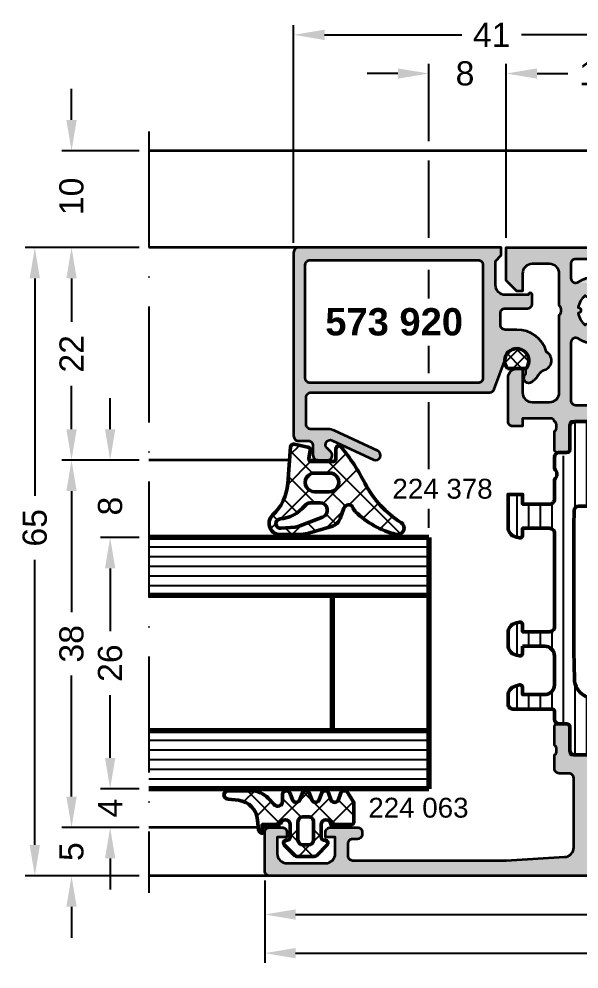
# Model space of a CAD drawing. Header units: millimetres. Extents: x 0 to 183, y 91 to 189.
# Drawn here: x 0 to 58, y 90.8 to 189.1 of the extents above; entities that cross this region are included whole.
import ezdxf

# ---------------------------------------------------------------- set-up
doc = ezdxf.new("R2010")
doc.units = ezdxf.units.MM
doc.header["$PDMODE"] = 1
doc.header["$PDSIZE"] = -0.001
doc.linetypes.add('ACAD_ISO10W100', pattern=[18, 12, -3, 0, -3])
for name, color, linetype, lineweight in [('S01_Bemaßung', 140, 'Continuous', 25), ('S02_Beschriftung', 40, 'Continuous', 25), ('S03_AL_Kontur', 255, 'Continuous', 35), ('S04_AL_Schraffur', 253, 'Continuous', 25), ('S05_EPDM_Kontur', 31, 'Continuous', 50), ('S06_EPDM_Schraffur', 43, 'Continuous', 25), ('S07_Isolation_Kontur', 91, 'Continuous', 50), ('S08_Isolation_Schraffur', 103, 'Continuous', 25), ('S15_Glas_Kontur', 4, 'Continuous', 70), ('S18_Mittellinie', 10, 'ACAD_ISO10W100', 25)]:
    doc.layers.add(name, color=color, linetype=linetype, lineweight=lineweight)
doc.styles.add('1_1_H_Art', font='arialbd.ttf', dxfattribs={"height": 2.825})
doc.styles.add('1_1_N_Art', font='arial.ttf', dxfattribs={"height": 2.055})
doc.styles.add('Arial', font='arial.ttf')
doc.dimstyles.new('1 zu 1', dxfattribs={"dimtxt": 2.5, "dimasz": 3.2, "dimexe": 1, "dimexo": 1, "dimgap": 1.5, "dimtad": 0, "dimdec": 1, "dimrnd": 0.5, "dimdsep": 46, "dimtxsty": 'Arial', "dimcen": 0, "dimclrd": 256, "dimclre": 256, "dimclrt": 256, "dimadec": 0, "dimazin": 0, "dimtfac": 1, "dimtdec": 1, "dimtofl": 0, "dimtmove": 0, "dimatfit": 1, "dimfxl": 1, "dimtolj": 1, "dimlwd": 25, "dimlwe": 25, "dimarcsym": 0})

# ---------------------------------------------------------------- blocks, each defined once
blk = doc.blocks.new('224063_s')
at = {"layer": 'S06_EPDM_Schraffur'}
h = blk.add_hatch(dxfattribs=at)
h.set_pattern_fill('NETZ', color=256, scale=2, angle=45, style=0)
h.set_pattern_definition([(45, (4e-12, 2e-12), (-1.4142, 1.4142), []), (135, (4e-12, 2e-12), (-1.4142, -1.4142), [])])
h.paths.add_polyline_path([(5.009, 3.818), (6.085, 3.945, 1.005856), (6.093, 4.796), (3.695, 4.796, 0.209487), (1.931, 4.023), (1.324, 3.365, -0.687409), (0.453, 3.7), (0.453, 4.52, 0.637876), (-0.294, 4.599), (-0.6, 3.799, -0.576915), (-1.294, 3.8), (-1.6, 4.6, 0.576877), (-2.294, 4.599), (-2.6, 3.799, -0.576915), (-3.294, 3.8), (-3.6, 4.6, 0.576877), (-4.294, 4.599), (-4.6, 3.799, -0.57692), (-5.294, 3.8), (-5.6, 4.6, 0.576876), (-6.294, 4.599), (-6.947, 3.6), (-6.947, 1.597, 0.41186), (-6.65, 1.3), (-4.547, 1.3, -1), (-3.547, 1.299), (-3.547, -0.009, -0.464916), (-3.898, -0.304, 0.730728), (-4.162, -0.812), (-3.12, -1.854, 0.198912), (-2.767, -2), (-1.128, -2, 0.198912), (-0.774, -1.854), (0.267, -0.812, 0.730751), (0.003, -0.304, -0.464925), (-0.347, -0.009), (-0.347, 1.299, -1), (0.653, 1.3), (2.553, 1.3), (2.553, 0.4, 0.415188), (2.953, 0.8), (3.03, 1.764, -0.357458)])
h.paths.add_polyline_path([(-1.147, 1.6), (-1.147, -0.3, -0.414423), (-1.648, -0.8), (-2.247, -0.8, -0.414414), (-2.747, -0.3), (-2.747, 1.6, -0.414214), (-2.247, 2.1), (-1.648, 2.1, -0.414381)], flags=16)
at = {"layer": 'S05_EPDM_Kontur'}
for points in [[(0.653, 1.3, 0.999012), (-0.347, 1.3), (-0.347, -0.009, 0.464925), (0.003, -0.304, -0.730751), (0.267, -0.812), (-0.774, -1.854, -0.198912), (-1.128, -2), (-2.767, -2, -0.198912), (-3.12, -1.854), (-4.162, -0.812, -0.730728), (-3.898, -0.304, 0.464916), (-3.547, -0.009), (-3.547, 1.3, 0.999013), (-4.547, 1.3), (-6.647, 1.3, -0.416571), (-6.947, 1.6), (-6.947, 3.6), (-6.294, 4.599, -0.576876), (-5.6, 4.6), (-5.294, 3.8, 0.57692), (-4.6, 3.799), (-4.294, 4.599, -0.576877), (-3.6, 4.6), (-3.294, 3.8, 0.576915), (-2.6, 3.799), (-2.294, 4.599, -0.576877), (-1.6, 4.6), (-1.294, 3.8, 0.576915), (-0.6, 3.799), (-0.294, 4.599, -0.637876), (0.453, 4.52), (0.453, 3.699, 0.686666), (1.324, 3.365), (1.931, 4.023, -0.209487), (3.695, 4.796), (6.093, 4.796, -1.005856), (6.085, 3.945), (5.009, 3.818, 0.357458), (3.03, 1.764), (2.953, 0.8, -0.415188), (2.553, 0.4), (2.553, 1.3)], [(-2.247, -0.8), (-1.647, -0.8, 0.414004), (-1.147, -0.3), (-1.147, 1.6, 0.414047), (-1.647, 2.1), (-2.247, 2.1, 0.414217), (-2.747, 1.6), (-2.747, -0.3, 0.414013)]]:
    blk.add_lwpolyline(points, format="xyb", close=True, dxfattribs=at)
blk = doc.blocks.new('224378_s_8')
at = {"layer": 'S06_EPDM_Schraffur'}
h = blk.add_hatch(dxfattribs=at)
h.set_pattern_fill('NETZ', color=256, scale=2, angle=45, style=0)
h.set_pattern_definition([(45, (0, 0), (-1.41421, 1.41421), []), (135, (0, 0), (-1.41421, -1.41421), [])])
edge = h.paths.add_edge_path(flags=16)
edge.add_line((-0.165, -8.899), (1.312, -9.029))
edge.add_arc((1.354, -8.549), 0.482, 264.96141, 444.19425)
edge.add_arc((1.788, -4.283), 3.806, 219.7108, 264.19425, ccw=False)
edge.add_arc((-1.832, -7.289), 0.9, 39.7108, 90)
edge.add_line((-1.832, -6.389), (-2.725, -6.389))
edge.add_arc((-2.725, -7.159), 0.77, 90, 249.44723)
edge.add_line((-2.995, -7.88), (-0.454, -8.833))
edge.add_arc((-0.068, -7.803), 1.1, 249.44723, 264.96141)
edge = h.paths.add_edge_path()
edge.add_arc((-7.106, -6.604), 1, 313.95543, 340.59088)
edge.add_arc((-5.69, -7.103), 0.502, 16.21949, 160.59088, ccw=False)
edge.add_line((-5.208, -6.963), (-4.809, -8.023))
edge.add_arc((-3.53, -7.537), 1.368, 200.79481, 253.12645)
edge.add_line((-3.927, -8.847), (-1.45, -9.565))
edge.add_arc((-0.536, -6.217), 3.471, 254.72387, 269.11743)
edge.add_line((-0.589, -9.688), (1.284, -9.687))
edge.add_arc((1.381, -8.526), 1.165, 265.20914, 406.85297)
edge.add_arc((5.597, -4.028), 5, 184.37398, 226.85297, ccw=False)
edge.add_line((0.612, -4.409), (0.321, -0.607))
edge.add_arc((0.022, -0.63), 0.3, 4.37398, 101.43942)
edge.add_line((-0.038, -0.336), (-1.474, -0.627))
edge.add_arc((-1.414, -0.921), 0.3, 101.43942, 188.93255)
edge.add_line((-1.711, -0.967), (-1.582, -1.787))
edge.add_arc((-1.869, -1.846), 0.293, -91.16273, 11.63873, ccw=False)
edge.add_line((-1.875, -2.139), (-4.073, -2.139))
edge.add_arc((-4.077, -1.843), 0.296, 180.98486, 270.75748, ccw=False)
edge.add_line((-4.373, -1.848), (-4.373, -0.799))
edge.add_arc((-4.673, -0.799), 0.3, 0, 140.70327)
edge.add_arc((11.512, -14.045), 21.214, 140.70327, 152.98453)
edge.add_arc((-16.925, 0.681), 10.811, 302.45193, 331.91349, ccw=False)
edge.add_arc((-10.761, -9.011), 0.675, 122.45193, 284.5455)
edge.add_arc((-12.962, -0.531), 9.436, 284.5455, 313.95543)
edge = h.paths.add_edge_path(flags=16)
edge.add_line((-2.191, -3.317), (-3.691, -3.317))
edge.add_arc((-3.717, -4.287), 0.97, 88.4549, 271.5451)
edge.add_line((-3.691, -5.257), (-2.191, -5.257))
edge.add_arc((-2.165, -4.287), 0.97, 268.45492, 451.54508)
at = {"layer": 'S05_EPDM_Kontur'}
for points in [[(-6.412, -7.324, 0.116745), (-6.163, -6.936, -0.729021), (-5.208, -6.963), (-4.809, -8.023, 0.232393), (-3.927, -8.847), (-1.45, -9.565, 0.062886), (-0.589, -9.688), (1.284, -9.687, 0.710951), (2.178, -7.676, -0.187502), (0.612, -4.409), (0.321, -0.607, 0.450811), (-0.038, -0.336), (-1.474, -0.627, 0.401456), (-1.711, -0.967), (-1.582, -1.787, -0.481275), (-1.875, -2.139), (-4.073, -2.139, -0.413052), (-4.373, -1.848), (-4.373, -0.799, 0.70479), (-4.905, -0.609, 0.053638), (-7.387, -4.409, -0.129263), (-11.124, -8.441, 0.854787), (-10.592, -9.665, 0.129034)], [(-2.191, -3.317), (-3.691, -3.317, 1.027337), (-3.691, -5.257), (-2.191, -5.257, 1.027337)], [(-0.165, -8.899), (1.312, -9.029, 0.993328), (1.403, -8.069, -0.19657), (-1.14, -6.714, 0.223019), (-1.832, -6.389), (-2.725, -6.389, 0.834998), (-2.995, -7.88), (-0.454, -8.833, 0.067797)]]:
    blk.add_lwpolyline(points, format="xyb", close=True, dxfattribs=at)
blk = doc.blocks.new('581950_s')
at = {"layer": 'S04_AL_Schraffur'}
h = blk.add_hatch(color=256, dxfattribs=at)
h.dxf.hatch_style = 1
h.paths.add_polyline_path([(-30, 12.5, -0.317837), (-30.2, 12.783), (-30.2, 13.217, -0.317837), (-30, 13.5), (-30, 15.4, 0.414214), (-30.3, 15.7), (-31.29, 15.7, 0.414214), (-31.59, 15.4), (-31.59, 12.7, -0.414214), (-31.79, 12.5), (-36, 12.5, -0.414214), (-36.5, 13), (-36.5, 13.7), (-35.119, 16.093, 0.610538), (-35.252, 16.299, 0.299201), (-39.524, 12.848, -0.326134), (-40, 12.5), (-48, 12.5, -0.326134), (-48.476, 12.848, 0.299201), (-52.748, 16.299, 0.610538), (-52.881, 16.093), (-51.5, 13.7), (-51.5, 13, -0.414214), (-52, 12.5), (-56.21, 12.5, -0.414214), (-56.41, 12.7), (-56.41, 15.4, 0.414214), (-56.71, 15.7), (-57.7, 15.7, 0.414214), (-58, 15.4), (-58, 13.5, -0.317837), (-57.8, 13.217), (-57.8, 12.783, -0.317837), (-58, 12.5), (-58, 11.1, 0.414214), (-57.5, 10.6), (-56.5, 10.6, -0.414214), (-56, 10.1), (-56, 2.944, -0.397592), (-56.943, 1.946), (-63, 1.6), (-78.9, 1.6, -0.414214), (-79.4, 2.1), (-79.4, 3.3, -0.414214), (-78.9, 3.8), (-78.4, 3.8, 0.414214), (-77.9, 4.3), (-77.9, 4.5, 0.414214), (-78.4, 5), (-81.2, 5, 0.414214), (-81.7, 4.5), (-81.7, 4), (-80.7, 4), (-80.7, 2.3, -0.414214), (-81.7, 1.3), (-85.7, 1.3, -0.414214), (-86.7, 2.3), (-86.7, 4), (-85.7, 4), (-85.7, 4.5, 0.414214), (-86.2, 5), (-87.5, 5, 0.414214), (-88, 4.5), (-88, 0.5, 0.414214), (-87.5, 0), (-0.5, 0, 0.414214), (0, 0.5), (0, 4.5, 0.414214), (-0.5, 5), (-1.8, 5, 0.414214), (-2.3, 4.5), (-2.3, 4), (-1.3, 4), (-1.3, 2.3, -0.414214), (-2.3, 1.3), (-6.3, 1.3, -0.414214), (-7.3, 2.3), (-7.3, 4), (-6.3, 4), (-6.3, 4.5, 0.414214), (-6.8, 5), (-9.6, 5, 0.414214), (-10.1, 4.5), (-10.1, 4.3, 0.414214), (-9.6, 3.8), (-9.1, 3.8, -0.414214), (-8.6, 3.3), (-8.6, 2.1, -0.414214), (-9.1, 1.6), (-25, 1.6), (-31.057, 1.946, -0.397592), (-32, 2.944), (-32, 10.1, -0.414214), (-31.5, 10.6), (-30.5, 10.6, 0.414214), (-30, 11.1)])
h.paths.add_polyline_path([(-53.304, 8.918, -0.186933), (-51.896, 8.918, 0.391837), (-51.775, 8.529, -0.076478), (-51.384, 8.215, 0.210247), (-51.236, 8.15), (-51, 8.15, 0.414214), (-50.8, 8.35), (-50.8, 9.804, 0.28826), (-51.083, 10.254, 0.029481), (-51.465, 10.411, -0.847127), (-51.4, 10.8), (-36.6, 10.8, -0.847127), (-36.535, 10.411, 0.029481), (-36.917, 10.254, 0.28826), (-37.2, 9.804), (-37.2, 8.35, 0.414214), (-37, 8.15), (-36.764, 8.15, 0.210247), (-36.616, 8.215, -0.076478), (-36.225, 8.529, 0.391837), (-36.104, 8.918, -0.186933), (-34.696, 8.918, 0.92582), (-34.178, 8.619, -0.186933), (-33.473, 7.399, 0.92582), (-33.473, 6.801, -0.186933), (-34.178, 5.581, 0.92582), (-34.696, 5.282, -0.186933), (-36.104, 5.282, 0.391837), (-36.225, 5.671, -0.076478), (-36.616, 5.985, 0.210247), (-36.764, 6.05), (-37, 6.05, 0.414214), (-37.2, 5.85), (-37.2, 4.396, 0.28826), (-36.917, 3.946, 0.243724), (-33.697, 4.042, -0.572183), (-33.4, 3.867), (-33.4, 2.1, -0.414214), (-33.9, 1.6), (-54.1, 1.6, -0.414214), (-54.6, 2.1), (-54.6, 3.867, -0.572183), (-54.303, 4.042, 0.243724), (-51.083, 3.946, 0.28826), (-50.8, 4.396), (-50.8, 5.85, 0.414214), (-51, 6.05), (-51.236, 6.05, 0.210247), (-51.384, 5.985, -0.076478), (-51.775, 5.671, 0.391837), (-51.896, 5.282, -0.186933), (-53.304, 5.282, 0.92582), (-53.822, 5.581, -0.186933), (-54.527, 6.801, 0.92582), (-54.527, 7.399, -0.186933), (-53.822, 8.619, 0.92582)], flags=16)
at = {"layer": 'S03_AL_Kontur'}
blk.add_lwpolyline([(-0.5, 0), (-87.5, 0, -0.414214), (-88, 0.5), (-88, 4.5, -0.414214), (-87.5, 5), (-86.2, 5, -0.414214), (-85.7, 4.5), (-85.7, 4), (-86.7, 4), (-86.7, 2.3, 0.414214), (-85.7, 1.3), (-81.7, 1.3, 0.414214), (-80.7, 2.3), (-80.7, 4), (-81.7, 4), (-81.7, 4.5, -0.414214), (-81.2, 5), (-78.4, 5, -0.414214), (-77.9, 4.5), (-77.9, 4.3, -0.414214), (-78.4, 3.8), (-78.9, 3.8, 0.414214), (-79.4, 3.3), (-79.4, 2.1, 0.414214), (-78.9, 1.6), (-63, 1.6), (-56.943, 1.946, 0.397592), (-56, 2.944), (-56, 10.1, 0.414214), (-56.5, 10.6), (-57.5, 10.6, -0.414214), (-58, 11.1), (-58, 12.5, 0.317837), (-57.8, 12.783), (-57.8, 13.217, 0.317837), (-58, 13.5), (-58, 15.4, -0.414214), (-57.7, 15.7), (-56.71, 15.7, -0.414214), (-56.41, 15.4), (-56.41, 12.7, 0.414214), (-56.21, 12.5), (-52, 12.5, 0.414214)], format="xyb", dxfattribs=at)
blk = doc.blocks.new('587300_s')
at = {"layer": 'S04_AL_Schraffur'}
h = blk.add_hatch(color=256, dxfattribs=at)
h.dxf.hatch_style = 1
edge = h.paths.add_edge_path()
edge.add_arc((-37.3, -18), 0.5, 180, 270, ccw=False)
edge.add_line((-37.8, -18), (-37.8, -13.5))
edge.add_arc((-36.8, -13.5), 1, 90, 180, ccw=False)
edge.add_line((-36.8, -12.5), (-36.3, -12.5))
edge.add_line((-36.3, -12.5), (-36.3, -15))
edge.add_arc((-35.3, -15), 1, 180, 270)
edge.add_line((-35.3, -16), (-33.5, -16))
edge.add_arc((-33.5, -15), 1, 270, 360)
edge.add_line((-32.5, -15), (-32.5, -7))
edge.add_arc((-33.025, -6.5), 0.725, 316.39718, 403.60282)
edge.add_line((-32.5, -6), (-32.5, -2.7))
edge.add_arc((-33.5, -2.7), 1, 0, 90)
edge.add_line((-33.5, -1.7), (-35.3, -1.7))
edge.add_arc((-35.3, -2.7), 1, 90, 180)
edge.add_line((-36.3, -2.7), (-36.3, -4.5))
edge.add_line((-36.3, -4.5), (-36.9, -4.5))
edge.add_line((-36.9, -4.5), (-38, -3.4))
edge.add_line((-38, -3.4), (-38, 0))
edge.add_line((-38, 0), (0, 0))
edge.add_line((0, 0), (0, -3.4))
edge.add_line((0, -3.4), (-1.1, -4.5))
edge.add_line((-1.1, -4.5), (-1.7, -4.5))
edge.add_line((-1.7, -4.5), (-1.7, -2.7))
edge.add_arc((-2.7, -2.7), 1, 0, 90)
edge.add_line((-2.7, -1.7), (-4.5, -1.7))
edge.add_arc((-4.5, -2.7), 1, 90, 180)
edge.add_line((-5.5, -2.7), (-5.5, -6))
edge.add_arc((-4.975, -6.5), 0.725, 136.39718, 223.60282)
edge.add_line((-5.5, -7), (-5.5, -15))
edge.add_arc((-4.5, -15), 1, 180, 270)
edge.add_line((-4.5, -16), (-2.7, -16))
edge.add_arc((-2.7, -15), 1, 270, 360)
edge.add_line((-1.7, -15), (-1.7, -12.5))
edge.add_line((-1.7, -12.5), (-1.2, -12.5))
edge.add_arc((-1.2, -13.5), 1, 0, 90, ccw=False)
edge.add_line((-0.2, -13.5), (-0.2, -18))
edge.add_arc((-0.7, -18), 0.5, 270, 360, ccw=False)
edge.add_line((-0.7, -18.5), (-1.7, -18.5))
edge.add_line((-1.7, -18.5), (-1.7, -17.7))
edge.add_line((-1.7, -17.7), (-4.7, -17.7))
edge.add_arc((-4.7, -18), 0.3, 90, 180)
edge.add_arc((-4.9, -18.283), 0.3, 109.47122, 180)
edge.add_line((-5.2, -18.283), (-5.2, -18.717))
edge.add_arc((-4.9, -18.717), 0.3, 180, 250.52878)
edge.add_line((-5, -19), (-5, -20.9))
edge.add_arc((-5.3, -20.9), 0.3, -90, 0, ccw=False)
edge.add_line((-5.3, -21.2), (-6.29, -21.2))
edge.add_arc((-6.29, -20.9), 0.3, 180, 270, ccw=False)
edge.add_line((-6.59, -20.9), (-6.59, -18.2))
edge.add_arc((-6.79, -18.2), 0.2, 0, 90)
edge.add_line((-6.79, -18), (-11, -18))
edge.add_arc((-11, -18.5), 0.5, 90, 180)
edge.add_line((-11.5, -18.5), (-11.5, -19.2))
edge.add_line((-11.5, -19.2), (-10.119, -21.593))
edge.add_arc((-10.238, -21.662), 0.138, -95.62258, 30, ccw=False)
edge.add_arc((-9.762, -16.823), 5, 197.74842, 264.37742, ccw=False)
edge.add_arc((-15, -18.5), 0.5, 17.74842, 90)
edge.add_line((-15, -18), (-23, -18))
edge.add_arc((-23, -18.5), 0.5, 90, 162.25158)
edge.add_arc((-28.238, -16.823), 5, 275.62258, 342.25158, ccw=False)
edge.add_arc((-27.762, -21.662), 0.138, 150, 275.62258, ccw=False)
edge.add_line((-27.881, -21.593), (-26.5, -19.2))
edge.add_line((-26.5, -19.2), (-26.5, -18.5))
edge.add_arc((-27, -18.5), 0.5, 0, 90)
edge.add_line((-27, -18), (-31.21, -18))
edge.add_arc((-31.21, -18.2), 0.2, 90, 180)
edge.add_line((-31.41, -18.2), (-31.41, -20.9))
edge.add_arc((-31.71, -20.9), 0.3, -90, 0, ccw=False)
edge.add_line((-31.71, -21.2), (-32.7, -21.2))
edge.add_arc((-32.7, -20.9), 0.3, 180, 270, ccw=False)
edge.add_line((-33, -20.9), (-33, -19))
edge.add_arc((-33.1, -18.717), 0.3, 289.47122, 360)
edge.add_line((-32.8, -18.717), (-32.8, -18.283))
edge.add_arc((-33.1, -18.283), 0.3, 360, 430.52878)
edge.add_arc((-33.3, -18), 0.3, 0, 90)
edge.add_line((-33.3, -17.7), (-36.3, -17.7))
edge.add_line((-36.3, -17.7), (-36.3, -18.5))
edge.add_line((-36.3, -18.5), (-37.3, -18.5))
edge = h.paths.add_edge_path(flags=16)
edge.add_arc((-30.8, -3.159), 0.5, 180, 303.36701)
edge.add_arc((-28.6, -6.5), 3.5, 64.32071, 123.36701, ccw=False)
edge.add_arc((-27.3, -3.796), 0.5, 0, 64.32071, ccw=False)
edge.add_line((-26.8, -3.796), (-26.8, -5.25))
edge.add_arc((-27, -5.25), 0.2, -90, 0, ccw=False)
edge.add_line((-27, -5.45), (-27.236, -5.45))
edge.add_arc((-27.236, -5.25), 0.2, 222.50664, 270, ccw=False)
edge.add_arc((-28.6, -6.5), 1.65, 42.50664, 60)
edge.add_arc((-27.625, -4.811), 0.3, 154.41173, 240, ccw=False)
edge.add_arc((-28.6, -6.5), 1.95, 68.82345, 111.17655)
edge.add_arc((-29.575, -4.811), 0.3, -145.58827, 25.58827, ccw=False)
edge.add_arc((-28.6, -6.5), 1.95, 128.82345, 171.17655)
edge.add_arc((-30.55, -6.5), 0.3, -85.58827, 85.58827, ccw=False)
edge.add_arc((-28.6, -6.5), 1.95, 188.82345, 231.17655)
edge.add_arc((-29.575, -8.189), 0.3, -25.58827, 145.58827, ccw=False)
edge.add_arc((-28.6, -6.5), 1.95, 248.82345, 291.17655)
edge.add_arc((-27.625, -8.189), 0.3, 120, 205.58827, ccw=False)
edge.add_arc((-28.6, -6.5), 1.65, 300, 317.49336)
edge.add_arc((-27.236, -7.75), 0.2, 90, 137.49336, ccw=False)
edge.add_line((-27.236, -7.55), (-27, -7.55))
edge.add_arc((-27, -7.75), 0.2, 0, 90, ccw=False)
edge.add_line((-26.8, -7.75), (-26.8, -9.204))
edge.add_arc((-27.3, -9.204), 0.5, -64.32071, 0, ccw=False)
edge.add_arc((-28.6, -6.5), 3.5, 236.63299, 295.67929, ccw=False)
edge.add_arc((-30.8, -9.841), 0.5, 56.63299, 180)
edge.add_line((-31.3, -9.841), (-31.3, -15.8))
edge.add_arc((-30.8, -15.8), 0.5, 180, 270)
edge.add_line((-30.8, -16.3), (-7.2, -16.3))
edge.add_arc((-7.2, -15.8), 0.5, 270, 360)
edge.add_line((-6.7, -15.8), (-6.7, -9.841))
edge.add_arc((-7.2, -9.841), 0.5, 0, 123.36701)
edge.add_arc((-9.4, -6.5), 3.5, 244.32071, 303.36701, ccw=False)
edge.add_arc((-10.7, -9.204), 0.5, 180, 244.32071, ccw=False)
edge.add_line((-11.2, -9.204), (-11.2, -7.75))
edge.add_arc((-11, -7.75), 0.2, 90, 180, ccw=False)
edge.add_line((-11, -7.55), (-10.764, -7.55))
edge.add_arc((-10.764, -7.75), 0.2, 42.50664, 90, ccw=False)
edge.add_arc((-9.4, -6.5), 1.65, 222.50664, 240)
edge.add_arc((-10.375, -8.189), 0.3, -25.58827, 60, ccw=False)
edge.add_arc((-9.4, -6.5), 1.95, 248.82345, 291.17655)
edge.add_arc((-8.425, -8.189), 0.3, 34.41173, 205.58827, ccw=False)
edge.add_arc((-9.4, -6.5), 1.95, 308.82345, 351.17655)
edge.add_arc((-7.45, -6.5), 0.3, 94.41173, 265.58827, ccw=False)
edge.add_arc((-9.4, -6.5), 1.95, 8.82345, 51.17655)
edge.add_arc((-8.425, -4.811), 0.3, 154.41173, 325.58827, ccw=False)
edge.add_arc((-9.4, -6.5), 1.95, 68.82345, 111.17655)
edge.add_arc((-10.375, -4.811), 0.3, -60, 25.58827, ccw=False)
edge.add_arc((-9.4, -6.5), 1.65, 120, 137.49336)
edge.add_arc((-10.764, -5.25), 0.2, 270, 317.49336, ccw=False)
edge.add_line((-10.764, -5.45), (-11, -5.45))
edge.add_arc((-11, -5.25), 0.2, 180, 270, ccw=False)
edge.add_line((-11.2, -5.25), (-11.2, -3.796))
edge.add_arc((-10.7, -3.796), 0.5, 115.67929, 180, ccw=False)
edge.add_arc((-9.4, -6.5), 3.5, 56.63299, 115.67929, ccw=False)
edge.add_arc((-7.2, -3.159), 0.5, 236.63299, 360)
edge.add_line((-6.7, -3.159), (-6.7, -1.7))
edge.add_arc((-7.2, -1.7), 0.5, 0, 90)
edge.add_line((-7.2, -1.2), (-13.493, -1.2))
edge.add_arc((-13.493, -1.7), 0.5, 90, 135)
edge.add_line((-13.846, -1.346), (-14.354, -1.854))
edge.add_arc((-14.707, -1.5), 0.5, 270, 315, ccw=False)
edge.add_line((-14.707, -2), (-23.293, -2))
edge.add_arc((-23.293, -1.5), 0.5, 225, 270, ccw=False)
edge.add_line((-23.646, -1.854), (-24.154, -1.346))
edge.add_arc((-24.507, -1.7), 0.5, 45, 90)
edge.add_line((-24.507, -1.2), (-30.8, -1.2))
edge.add_arc((-30.8, -1.7), 0.5, 90, 180)
edge.add_line((-31.3, -1.7), (-31.3, -3.159))
at = {"layer": 'S03_AL_Kontur'}
for points in [[(-37.3, -18.5, -0.414214), (-37.8, -18), (-37.8, -13.5, -0.414214), (-36.8, -12.5), (-36.3, -12.5), (-36.3, -15, 0.414214), (-35.3, -16), (-33.5, -16, 0.414214), (-32.5, -15), (-32.5, -7, 0.4), (-32.5, -6), (-32.5, -2.7, 0.414214), (-33.5, -1.7), (-35.3, -1.7, 0.414214), (-36.3, -2.7), (-36.3, -4.5), (-36.9, -4.5), (-38, -3.4), (-38, 0), (0, 0), (0, -3.4), (-1.1, -4.5), (-1.7, -4.5), (-1.7, -2.7, 0.414214), (-2.7, -1.7), (-4.5, -1.7, 0.414214), (-5.5, -2.7), (-5.5, -6, 0.4), (-5.5, -7), (-5.5, -15, 0.414214), (-4.5, -16), (-2.7, -16, 0.414214), (-1.7, -15), (-1.7, -12.5), (-1.2, -12.5, -0.414214), (-0.2, -13.5), (-0.2, -18, -0.414214), (-0.7, -18.5), (-1.7, -18.5), (-1.7, -17.7), (-4.7, -17.7, 0.414214), (-5, -18, 0.317837), (-5.2, -18.283), (-5.2, -18.717, 0.317837), (-5, -19), (-5, -20.9, -0.414214), (-5.3, -21.2), (-6.29, -21.2, -0.414214), (-6.59, -20.9), (-6.59, -18.2, 0.414214), (-6.79, -18), (-11, -18, 0.414214), (-11.5, -18.5), (-11.5, -19.2), (-10.119, -21.593, -0.610538), (-10.252, -21.799, -0.299201), (-14.524, -18.348, 0.326134), (-15, -18), (-23, -18, 0.326134), (-23.476, -18.348, -0.299201), (-27.748, -21.799, -0.610538), (-27.881, -21.593), (-26.5, -19.2), (-26.5, -18.5, 0.414214), (-27, -18), (-31.21, -18, 0.414214), (-31.41, -18.2), (-31.41, -20.9, -0.414214), (-31.71, -21.2), (-32.7, -21.2, -0.414214), (-33, -20.9), (-33, -19, 0.317837), (-32.8, -18.717), (-32.8, -18.283, 0.317837), (-33, -18, 0.414214), (-33.3, -17.7), (-36.3, -17.7), (-36.3, -18.5)], [(-31.3, -3.159, 0.597108), (-30.525, -3.577, -0.263494), (-27.083, -3.346, -0.28826), (-26.8, -3.796), (-26.8, -5.25, -0.414214), (-27, -5.45), (-27.236, -5.45, -0.210247), (-27.384, -5.385, 0.076478), (-27.775, -5.071, -0.391837), (-27.896, -4.682, 0.186933), (-29.304, -4.682, -0.92582), (-29.822, -4.981, 0.186933), (-30.527, -6.201, -0.92582), (-30.527, -6.799, 0.186933), (-29.822, -8.019, -0.92582), (-29.304, -8.318, 0.186933), (-27.896, -8.318, -0.391837), (-27.775, -7.929, 0.076478), (-27.384, -7.615, -0.210247), (-27.236, -7.55), (-27, -7.55, -0.414214), (-26.8, -7.75), (-26.8, -9.204, -0.28826), (-27.083, -9.654, -0.263494), (-30.525, -9.423, 0.597108), (-31.3, -9.841), (-31.3, -15.8, 0.414214), (-30.8, -16.3), (-7.2, -16.3, 0.414214), (-6.7, -15.8), (-6.7, -9.841, 0.597108), (-7.475, -9.423, -0.263494), (-10.917, -9.654, -0.28826), (-11.2, -9.204), (-11.2, -7.75, -0.414214), (-11, -7.55), (-10.764, -7.55, -0.210247), (-10.616, -7.615, 0.076478), (-10.225, -7.929, -0.391837), (-10.104, -8.318, 0.186933), (-8.696, -8.318, -0.92582), (-8.178, -8.019, 0.186933), (-7.473, -6.799, -0.92582), (-7.473, -6.201, 0.186933), (-8.178, -4.981, -0.92582), (-8.696, -4.682, 0.186933), (-10.104, -4.682, -0.391837), (-10.225, -5.071, 0.076478), (-10.616, -5.385, -0.210247), (-10.764, -5.45), (-11, -5.45, -0.414214), (-11.2, -5.25), (-11.2, -3.796, -0.28826), (-10.917, -3.346, -0.263494), (-7.475, -3.577, 0.597108), (-6.7, -3.159), (-6.7, -1.7, 0.414214), (-7.2, -1.2), (-13.493, -1.2, 0.198912), (-13.846, -1.346), (-14.354, -1.854, -0.198912), (-14.707, -2), (-23.293, -2, -0.198912), (-23.646, -1.854), (-24.154, -1.346, 0.198912), (-24.507, -1.2), (-30.8, -1.2, 0.414214), (-31.3, -1.7)]]:
    blk.add_lwpolyline(points, format="xyb", close=True, dxfattribs=at)
blk = doc.blocks.new('30065126_s')
at = {"layer": 'S08_Isolation_Schraffur'}
h = blk.add_hatch(dxfattribs=at)
h.set_pattern_fill('LINIE', color=256, scale=1.2, angle=90)
h.set_pattern_definition([(90, (0, 0), (-1.2, 7e-17), [])])
h.paths.add_polyline_path([(-4.059, 27.378, -0.339454), (-4.8, 28.343), (-4.8, 29.25, -0.414214), (-4.3, 29.75), (-0.2, 29.75, 1.894929), (0.18, 30.406, -0.701473), (0.5, 31.29), (1.3, 31.29, 0.414214), (1.6, 31.59), (1.6, 33.99, -0.414214), (2.1, 34.49), (5.443, 34.49, -0.57735), (6.309, 32.99), (4.967, 30.665, 0.223176), (4.858, 30.254, -0.347099), (4.4, 29.102), (3.072, 28.335, 0.261304), (2.072, 26.653), (2, 23.762, 0.006211), (2, 23.738), (2, 10.75), (2.038, 9.238, 0.406956), (2.537, 8.75), (4.3, 8.75, -0.414214), (5.3, 7.75), (5.3, 6.878, -0.201513), (5, 6.164, 0.51185), (5.244, 4.56, 0.475801), (4.967, 3.835), (6.309, 1.51, -0.57735), (5.443, 0.01), (2.1, 0.01, -0.414214), (1.6, 0.51), (1.6, 2.91, 1.449614), (0.854, 3.356, -0.668179), (0, 3.71), (0, 4.891, 0.447214), (0, 6.009), (0, 8.05, 0.414214), (-0.5, 8.55), (-3.3, 8.55), (-3.3, 7.55), (-4.8, 7.55), (-4.8, 10.957, -0.339454), (-4.059, 11.922), (-3.3, 12.126), (-3.3, 11.05), (-0.5, 11.05, 0.414214), (0, 11.55), (0, 21.25, 0.414214), (-0.5, 21.75), (-3.3, 21.75), (-3.3, 20.674), (-4.059, 20.878, -0.339454), (-4.8, 21.843), (-4.8, 23.157, -0.339454), (-4.059, 24.122), (-3.3, 24.326), (-3.3, 23.25), (-1, 23.25, 0.414214), (0, 24.25), (0, 27.25, 0.414214), (-1, 28.25), (-3.3, 28.25), (-3.3, 27.174)])
at = {"layer": 'S07_Isolation_Kontur'}
blk.add_lwpolyline([(-3.3, 23.25), (-1, 23.25, 0.414214), (0, 24.25), (0, 27.25, 0.414214), (-1, 28.25), (-3.3, 28.25), (-3.3, 27.5, -0.493145), (-3.615, 27.259), (-4.059, 27.378, -0.339454), (-4.8, 28.343), (-4.8, 29.25, -0.414214), (-4.3, 29.75), (-0.2, 29.75, 0.414214), (0, 29.95), (0, 30.79, -0.414214), (0.5, 31.29), (1.3, 31.29, 0.414214), (1.6, 31.59), (1.6, 33.99, -0.414214), (2.1, 34.49), (5.443, 34.49, -0.57735), (6.309, 32.99), (4.967, 30.665, 0.131652), (4.9, 30.415), (4.9, 29.969, -0.267949), (4.4, 29.102), (3.072, 28.335, 0.261304), (2.072, 26.653), (2, 23.762, 0.006211), (2, 23.738), (2, 10.75), (2.038, 9.238, 0.406956), (2.537, 8.75), (4.3, 8.75, -0.414214), (5.3, 7.75), (5.3, 6.878, -0.201513), (5, 6.164, 0.341886), (4.833, 4.951, -0.131326), (4.9, 4.702), (4.9, 4.085, 0.131652), (4.967, 3.835), (6.309, 1.51, -0.57735), (5.443, 0.01), (2.1, 0.01, -0.414214), (1.6, 0.51), (1.6, 2.91, 0.414214), (1.3, 3.21), (0.5, 3.21, -0.414214), (0, 3.71), (0, 4.891, 0.447214), (0, 6.009), (0, 8.05, 0.414214), (-0.5, 8.55), (-3.3, 8.55), (-3.3, 7.55), (-4.8, 7.55), (-4.8, 10.957, -0.339454), (-4.059, 11.922), (-3.615, 12.041, -0.493145), (-3.3, 11.8), (-3.3, 11.05), (-0.5, 11.05, 0.414214), (0, 11.55), (0, 21.25, 0.414214), (-0.5, 21.75), (-3.3, 21.75), (-3.3, 21, -0.493145), (-3.615, 20.759), (-4.059, 20.878, -0.339454), (-4.8, 21.843), (-4.8, 23.157, -0.339454), (-4.059, 24.122), (-3.615, 24.241, -0.493145), (-3.3, 24)], format="xyb", close=True, dxfattribs=at)
blk = doc.blocks.new('662017_s')
blk.add_blockref('30065126_s', (0, 0))
blk = doc.blocks.new('575800_s')
for name, p in [('587300_s', (63, 65)), ('581950_s', (88, 0))]:
    blk.add_blockref(name, p)
at = {"extrusion": (9.72346e-63, -6.88573e-46, -1), "rotation": 180}
blk.add_blockref('662017_s', (-30, 47), dxfattribs=at)
blk = doc.blocks.new('244511_s_2')
at = {"layer": 'S06_EPDM_Schraffur'}
h = blk.add_hatch(dxfattribs=at)
h.set_pattern_fill('NETZ', color=256, angle=45)
h.set_pattern_definition([(45, (0, 0), (-0.7071, 0.7071), []), (135, (0, 0), (-0.7071, -0.7071), [])])
h.paths.add_polyline_path([(-0.8, 0.96), (-0.8, -0.96, 2.134375)])
at = {"layer": 'S05_EPDM_Kontur'}
blk.add_lwpolyline([(-0.8, -0.96), (-0.8, 0.96, -2.134375)], format="xyb", close=True, dxfattribs=at)
blk = doc.blocks.new('573920_s')
at = {"layer": 'S04_AL_Schraffur'}
h = blk.add_hatch(color=256, dxfattribs=at)
h.dxf.hatch_style = 1
h.paths.add_polyline_path([(0.5, 22, 0.414214), (0, 21.5), (0, 0.5), (0.8, 0.5), (1.4, 1.1), (3.9, 1.1, -0.414214), (4.9, 0.1), (4.9, -2.3, 1), (4.9, -2.7), (5.8, -2.7, 0.414214), (6.3, -2.2), (6.3, 0.1, -0.414214), (6.8, 0.6), (8, 0.6, -0.414214), (8.5, 0.1), (8.5, -1.1, 0.334875), (10.821, -4.177, 0.669137), (12.659, -3.982, -0.187123), (13.1, -3.408, 0.103612), (13.909, -2.652, 0.154347), (14, -2.365, 0.784202), (13.1, -2), (12.567, -2, -1.481801), (11.7, 0.15), (14.671, 1.231, 0.315299), (15, 1.701), (15, 20.2, -0.414214), (15.5, 20.7), (18.3, 20.7, -0.414214), (18.8, 20.2), (18.8, 18.44, 0.109518), (18.941, 17.806), (21.047, 13.289, 1), (21.953, 13.711), (19.95, 18.007, -0.8391), (20.736, 18.557), (21.146, 18.146, 0.668179), (22, 18.5), (22, 19.5, 0.414214), (21.5, 20), (20.5, 20, -0.414214), (20, 20.5), (20, 21.5, 0.414214), (19.5, 22)])
h.paths.add_polyline_path([(13.5, 20.8, -0.414214), (14, 20.3), (14, 2.9, -0.414214), (13.5, 2.4), (1.8, 2.4, -0.414214), (1.3, 2.9), (1.3, 20.3, -0.414214), (1.8, 20.8)], flags=16)
at = {"layer": 'S03_AL_Kontur'}
for points in [[(13.1, -3.408, 0.187123), (12.659, -3.982, -0.669137), (10.821, -4.177, -0.334875), (8.5, -1.1), (8.5, 0.1, 0.414214), (8, 0.6), (6.8, 0.6, 0.414214), (6.3, 0.1), (6.3, -2.2, -0.414214), (5.8, -2.7), (4.9, -2.7, -1), (4.9, -2.3), (4.9, 0.1, 0.414214), (3.9, 1.1), (1.4, 1.1), (0.8, 0.5), (0, 0.5), (0, 21.5, -0.414214), (0.5, 22), (19.5, 22, -0.414214), (20, 21.5), (20, 20.5, 0.414214), (20.5, 20), (21.5, 20, -0.414214), (22, 19.5), (22, 18.5, -0.668179), (21.146, 18.146), (20.736, 18.557, 0.8391), (19.95, 18.007), (21.953, 13.711, -1), (21.047, 13.289), (18.941, 17.806, -0.109518), (18.8, 18.44), (18.8, 20.2, 0.414214), (18.3, 20.7), (15.5, 20.7, 0.414214), (15, 20.2), (15, 1.701, -0.315299), (14.671, 1.231), (11.7, 0.15, 1.481801), (12.567, -2), (13.1, -2, -0.720759), (14, -2.3), (14, -2.365, -0.154347), (13.909, -2.652, -0.103612)], [(13.5, 2.4, 0.414214), (14, 2.9), (14, 20.3, 0.414214), (13.5, 20.8), (1.8, 20.8, 0.414214), (1.3, 20.3), (1.3, 2.9, 0.414214), (1.8, 2.4)]]:
    blk.add_lwpolyline(points, format="xyb", close=True, dxfattribs=at)
at = {"rotation": 180}
blk.add_blockref('244511_s_2', (11.7, -1.1), dxfattribs=at)
blk = doc.blocks.new('*D55')
at = {"layer": 'Defpoints', "color": 0, "transparency": 16777216}
for p in [(25.449, 100.983), (152.449, 100.983), (152.449, 92.483)]:
    blk.add_point(p, dxfattribs=at)
at = {"layer": 'S01_Bemaßung', "lineweight": 25, "transparency": 16777216}
for p, q in [((25.449, 99.983), (25.449, 91.483)), ((152.449, 99.983), (152.449, 91.483)), ((28.649, 92.483), (84.805, 92.483)), ((149.249, 92.483), (93.094, 92.483))]:
    blk.add_line(p, q, dxfattribs=at)
at = {"layer": 'S01_Bemaßung', "transparency": 16777216}
for points in [[(28.649, 93.016), (28.649, 91.949), (25.449, 92.483)], [(149.249, 93.016), (149.249, 91.949), (152.449, 92.483)]]:
    blk.add_solid(points, dxfattribs=at)
at = {"layer": 'S01_Bemaßung', "transparency": 16777216, "insert": (88.949, 92.483), "char_height": 2.5, "attachment_point": 5, "style": 'Arial'}
blk.add_mtext('\\A1;127', dxfattribs=at)
blk = doc.blocks.new('*D56')
at = {"layer": 'Defpoints', "color": 0, "transparency": 16777216}
for p in [(25.449, 100.983), (113.449, 100.983), (113.449, 96.483)]:
    blk.add_point(p, dxfattribs=at)
at = {"layer": 'S01_Bemaßung', "lineweight": 25, "transparency": 16777216}
for p, q in [((25.449, 99.983), (25.449, 95.483)), ((113.449, 99.983), (113.449, 95.483)), ((28.649, 96.483), (66.155, 96.483)), ((110.249, 96.483), (72.744, 96.483))]:
    blk.add_line(p, q, dxfattribs=at)
at = {"layer": 'S01_Bemaßung', "transparency": 16777216}
for points in [[(28.649, 97.016), (28.649, 95.949), (25.449, 96.483)], [(110.249, 97.016), (110.249, 95.949), (113.449, 96.483)]]:
    blk.add_solid(points, dxfattribs=at)
at = {"layer": 'S01_Bemaßung', "transparency": 16777216, "insert": (69.449, 96.483), "char_height": 2.5, "attachment_point": 5, "style": 'Arial'}
blk.add_mtext('\\A1;88', dxfattribs=at)
blk = doc.blocks.new('*D61')
at = {"layer": 'Defpoints', "color": 0, "transparency": 16777216}
for p in [(1.649, 165.483), (13.449, 165.483), (13.449, 100.483)]:
    blk.add_point(p, dxfattribs=at)
at = {"layer": 'S01_Bemaßung', "lineweight": 25, "transparency": 16777216}
for p, q in [((12.449, 165.483), (0.649, 165.483)), ((1.649, 162.283), (1.649, 139.79)), ((1.649, 103.683), (1.649, 133.176)), ((12.449, 100.483), (0.649, 100.483))]:
    blk.add_line(p, q, dxfattribs=at)
at = {"layer": 'S01_Bemaßung', "transparency": 16777216}
for points in [[(1.116, 162.283), (2.183, 162.283), (1.649, 165.483)], [(1.116, 103.683), (2.183, 103.683), (1.649, 100.483)]]:
    blk.add_solid(points, dxfattribs=at)
at = {"layer": 'S01_Bemaßung', "transparency": 16777216, "insert": (1.649, 136.483), "char_height": 2.5, "attachment_point": 5, "rotation": 90, "style": 'Arial'}
blk.add_mtext('\\A1;65', dxfattribs=at)
blk = doc.blocks.new('*D62')
at = {"layer": 'Defpoints', "color": 0, "transparency": 16777216}
for p in [(5.449, 175.483), (13.449, 175.483), (13.449, 165.483)]:
    blk.add_point(p, dxfattribs=at)
at = {"layer": 'S01_Bemaßung', "lineweight": 25, "transparency": 16777216}
for p, q in [((5.449, 178.683), (5.449, 181.883)), ((12.449, 175.483), (4.449, 175.483)), ((12.449, 165.483), (4.449, 165.483)), ((5.449, 162.283), (5.449, 159.083))]:
    blk.add_line(p, q, dxfattribs=at)
at = {"layer": 'S01_Bemaßung', "transparency": 16777216}
for points in [[(4.916, 178.683), (5.983, 178.683), (5.449, 175.483)], [(4.916, 162.283), (5.983, 162.283), (5.449, 165.483)]]:
    blk.add_solid(points, dxfattribs=at)
at = {"layer": 'S01_Bemaßung', "transparency": 16777216, "insert": (5.449, 170.774), "char_height": 2.5, "attachment_point": 5, "rotation": 90, "style": 'Arial'}
blk.add_mtext('\\A1;10', dxfattribs=at)
blk = doc.blocks.new('*D58')
at = {"layer": 'Defpoints', "color": 0, "transparency": 16777216}
for p in [(5.449, 105.483), (13.449, 105.483), (13.449, 100.483)]:
    blk.add_point(p, dxfattribs=at)
at = {"layer": 'S01_Bemaßung', "lineweight": 25, "transparency": 16777216}
for p, q in [((5.449, 108.683), (5.449, 111.883)), ((12.449, 105.483), (4.449, 105.483)), ((12.449, 100.483), (4.449, 100.483)), ((5.449, 97.283), (5.449, 94.083))]:
    blk.add_line(p, q, dxfattribs=at)
at = {"layer": 'S01_Bemaßung', "transparency": 16777216}
for points in [[(4.916, 108.683), (5.983, 108.683), (5.449, 105.483)], [(4.916, 97.283), (5.983, 97.283), (5.449, 100.483)]]:
    blk.add_solid(points, dxfattribs=at)
at = {"layer": 'S01_Bemaßung', "transparency": 16777216, "insert": (5.449, 102.983), "char_height": 2.5, "attachment_point": 5, "rotation": 90, "style": 'Arial'}
blk.add_mtext('\\A1;5', dxfattribs=at)
blk = doc.blocks.new('*D59')
at = {"layer": 'Defpoints', "color": 0, "transparency": 16777216}
for p in [(5.449, 143.483), (13.449, 143.483), (13.449, 105.483)]:
    blk.add_point(p, dxfattribs=at)
at = {"layer": 'S01_Bemaßung', "lineweight": 25, "transparency": 16777216}
for p, q in [((12.449, 143.483), (4.449, 143.483)), ((5.449, 140.283), (5.449, 127.775)), ((5.449, 108.683), (5.449, 121.19)), ((12.449, 105.483), (4.449, 105.483))]:
    blk.add_line(p, q, dxfattribs=at)
at = {"layer": 'S01_Bemaßung', "transparency": 16777216}
for points in [[(4.916, 140.283), (5.983, 140.283), (5.449, 143.483)], [(4.916, 108.683), (5.983, 108.683), (5.449, 105.483)]]:
    blk.add_solid(points, dxfattribs=at)
at = {"layer": 'S01_Bemaßung', "transparency": 16777216, "insert": (5.449, 124.483), "char_height": 2.5, "attachment_point": 5, "rotation": 90, "style": 'Arial'}
blk.add_mtext('\\A1;38', dxfattribs=at)
blk = doc.blocks.new('*D60')
at = {"layer": 'Defpoints', "color": 0, "transparency": 16777216}
for p in [(5.449, 165.483), (13.449, 165.483), (13.449, 143.483)]:
    blk.add_point(p, dxfattribs=at)
at = {"layer": 'S01_Bemaßung', "lineweight": 25, "transparency": 16777216}
for p, q in [((12.449, 165.483), (4.449, 165.483)), ((5.449, 162.283), (5.449, 157.782)), ((5.449, 146.683), (5.449, 151.184)), ((12.449, 143.483), (4.449, 143.483))]:
    blk.add_line(p, q, dxfattribs=at)
at = {"layer": 'S01_Bemaßung', "transparency": 16777216}
for points in [[(4.916, 162.283), (5.983, 162.283), (5.449, 165.483)], [(4.916, 146.683), (5.983, 146.683), (5.449, 143.483)]]:
    blk.add_solid(points, dxfattribs=at)
at = {"layer": 'S01_Bemaßung', "transparency": 16777216, "insert": (5.449, 154.483), "char_height": 2.5, "attachment_point": 5, "rotation": 90, "style": 'Arial'}
blk.add_mtext('\\A1;22', dxfattribs=at)
blk = doc.blocks.new('*D63')
at = {"layer": 'Defpoints', "color": 0, "transparency": 16777216}
for p in [(9.449, 109.483), (13.449, 109.483), (13.449, 105.483)]:
    blk.add_point(p, dxfattribs=at)
at = {"layer": 'S01_Bemaßung', "lineweight": 25, "transparency": 16777216}
for p, q in [((9.449, 112.683), (9.449, 115.883)), ((12.449, 109.483), (8.449, 109.483)), ((12.449, 105.483), (8.449, 105.483)), ((9.449, 102.283), (9.449, 99.083))]:
    blk.add_line(p, q, dxfattribs=at)
at = {"layer": 'S01_Bemaßung', "transparency": 16777216}
for points in [[(8.916, 112.683), (9.983, 112.683), (9.449, 109.483)], [(8.916, 102.283), (9.983, 102.283), (9.449, 105.483)]]:
    blk.add_solid(points, dxfattribs=at)
at = {"layer": 'S01_Bemaßung', "transparency": 16777216, "insert": (9.449, 107.483), "char_height": 2.5, "attachment_point": 5, "rotation": 90, "style": 'Arial'}
blk.add_mtext('\\A1;4', dxfattribs=at)
blk = doc.blocks.new('*D64')
at = {"layer": 'Defpoints', "color": 0, "transparency": 16777216}
for p in [(9.449, 135.483), (13.449, 135.483), (13.449, 109.483)]:
    blk.add_point(p, dxfattribs=at)
at = {"layer": 'S01_Bemaßung', "lineweight": 25, "transparency": 16777216}
for p, q in [((12.449, 135.483), (8.449, 135.483)), ((9.449, 132.283), (9.449, 125.794)), ((9.449, 112.683), (9.449, 119.172)), ((12.449, 109.483), (8.449, 109.483))]:
    blk.add_line(p, q, dxfattribs=at)
at = {"layer": 'S01_Bemaßung', "transparency": 16777216}
for points in [[(8.916, 132.283), (9.983, 132.283), (9.449, 135.483)], [(8.916, 112.683), (9.983, 112.683), (9.449, 109.483)]]:
    blk.add_solid(points, dxfattribs=at)
at = {"layer": 'S01_Bemaßung', "transparency": 16777216, "insert": (9.449, 122.483), "char_height": 2.5, "attachment_point": 5, "rotation": 90, "style": 'Arial'}
blk.add_mtext('\\A1;26', dxfattribs=at)
blk = doc.blocks.new('*D65')
at = {"layer": 'Defpoints', "color": 0, "transparency": 16777216}
for p in [(9.449, 143.483), (13.449, 143.483), (13.449, 135.483)]:
    blk.add_point(p, dxfattribs=at)
at = {"layer": 'S01_Bemaßung', "lineweight": 25, "transparency": 16777216}
for p, q in [((9.449, 146.683), (9.449, 149.883)), ((12.449, 143.483), (8.449, 143.483)), ((12.449, 135.483), (8.449, 135.483)), ((9.449, 132.283), (9.449, 129.083))]:
    blk.add_line(p, q, dxfattribs=at)
at = {"layer": 'S01_Bemaßung', "transparency": 16777216}
for points in [[(8.916, 146.683), (9.983, 146.683), (9.449, 143.483)], [(8.916, 132.283), (9.983, 132.283), (9.449, 135.483)]]:
    blk.add_solid(points, dxfattribs=at)
at = {"layer": 'S01_Bemaßung', "transparency": 16777216, "insert": (9.449, 138.733), "char_height": 2.5, "attachment_point": 5, "rotation": 90, "style": 'Arial'}
blk.add_mtext('\\A1;8', dxfattribs=at)
blk = doc.blocks.new('*D72')
at = {"layer": 'Defpoints', "color": 0, "transparency": 16777216}
for p in [(50.449, 183.483), (69.449, 167.483), (50.449, 165.483)]:
    blk.add_point(p, dxfattribs=at)
at = {"layer": 'S01_Bemaßung', "lineweight": 25, "transparency": 16777216}
for p, q in [((50.449, 166.483), (50.449, 184.483)), ((69.449, 168.483), (69.449, 184.483)), ((53.649, 183.483), (56.774, 183.483)), ((66.249, 183.483), (63.125, 183.483))]:
    blk.add_line(p, q, dxfattribs=at)
at = {"layer": 'S01_Bemaßung', "transparency": 16777216}
for points in [[(53.649, 184.016), (53.649, 182.949), (50.449, 183.483)], [(66.249, 184.016), (66.249, 182.949), (69.449, 183.483)]]:
    blk.add_solid(points, dxfattribs=at)
at = {"layer": 'S01_Bemaßung', "transparency": 16777216, "insert": (59.949, 183.483), "char_height": 2.5, "attachment_point": 5, "style": 'Arial'}
blk.add_mtext('\\A1;19', dxfattribs=at)
blk = doc.blocks.new('*D73')
at = {"layer": 'Defpoints', "color": 0, "transparency": 16777216}
for p in [(42.449, 183.483), (50.449, 165.483), (42.449, 135.483)]:
    blk.add_point(p, dxfattribs=at)
at = {"layer": 'S01_Bemaßung', "lineweight": 25, "transparency": 16777216}
for p, q in [((42.449, 176.483), (42.449, 184.483)), ((50.449, 176.483), (50.449, 184.483)), ((39.249, 183.483), (36.049, 183.483)), ((53.649, 183.483), (56.849, 183.483)), ((42.449, 166.483), (42.449, 174.483)), ((50.449, 166.483), (50.449, 174.483)), ((42.449, 160.214), (42.449, 163.183)), ((42.449, 152.483), (42.449, 155.327)), ((42.449, 142.556), (42.449, 149.483)), ((42.449, 136.483), (42.449, 138.456))]:
    blk.add_line(p, q, dxfattribs=at)
at = {"layer": 'S01_Bemaßung', "transparency": 16777216}
for points in [[(39.249, 184.016), (39.249, 182.949), (42.449, 183.483)], [(53.649, 184.016), (53.649, 182.949), (50.449, 183.483)]]:
    blk.add_solid(points, dxfattribs=at)
at = {"layer": 'S01_Bemaßung', "transparency": 16777216, "insert": (46.191, 183.483), "char_height": 2.5, "attachment_point": 5, "style": 'Arial'}
blk.add_mtext('\\A1;8', dxfattribs=at)
blk = doc.blocks.new('*D74')
at = {"layer": 'Defpoints', "color": 0, "transparency": 16777216}
for p in [(28.449, 187.483), (69.449, 167.483), (28.449, 164.983)]:
    blk.add_point(p, dxfattribs=at)
at = {"layer": 'S01_Bemaßung', "lineweight": 25, "transparency": 16777216}
for p, q in [((28.449, 165.983), (28.449, 188.483)), ((69.449, 168.483), (69.449, 188.483)), ((31.649, 187.483), (45.85, 187.483)), ((66.249, 187.483), (52.049, 187.483))]:
    blk.add_line(p, q, dxfattribs=at)
at = {"layer": 'S01_Bemaßung', "transparency": 16777216}
for points in [[(31.649, 188.016), (31.649, 186.949), (28.449, 187.483)], [(66.249, 188.016), (66.249, 186.949), (69.449, 187.483)]]:
    blk.add_solid(points, dxfattribs=at)
at = {"layer": 'S01_Bemaßung', "transparency": 16777216, "insert": (48.949, 187.483), "char_height": 2.5, "attachment_point": 5, "style": 'Arial'}
blk.add_mtext('\\A1;41', dxfattribs=at)

msp = doc.modelspace()

# ---------------------------------------------------------------- linework, layer by layer
at = {"layer": 'S02_Beschriftung'}
for p, q in [((42.449, 134.483), (13.449, 134.483)), ((42.449, 133.483), (13.449, 133.483)), ((42.449, 132.483), (13.449, 132.483)), ((42.449, 131.483), (13.449, 131.483)), ((42.449, 130.483), (13.449, 130.483)), ((42.449, 114.483), (13.449, 114.483)), ((42.449, 113.483), (13.449, 113.483)), ((42.449, 112.483), (13.449, 112.483)), ((42.449, 111.483), (13.449, 111.483)), ((42.449, 110.483), (13.449, 110.483))]:
    msp.add_line(p, q, dxfattribs=at)
at = {"layer": 'S03_AL_Kontur'}
for p, q in [((83.949, 175.483), (13.449, 175.483)), ((28.949, 165.483), (13.449, 165.483)), ((28.023, 143.483), (13.449, 143.483)), ((30.949, 143.483), (30.059, 143.483)), ((24.781, 105.483), (13.449, 105.483)), ((25.949, 105.483), (25.197, 105.483)), ((25.949, 100.483), (13.449, 100.483))]:
    msp.add_line(p, q, dxfattribs=at)
at = {"layer": 'S15_Glas_Kontur'}
for p, q in [((42.449, 135.483), (13.449, 135.483)), ((42.449, 135.483), (42.449, 109.483)), ((42.449, 129.483), (13.449, 129.483)), ((32.449, 129.483), (32.449, 115.483)), ((42.449, 115.483), (13.449, 115.483)), ((42.449, 109.483), (13.449, 109.483))]:
    msp.add_line(p, q, dxfattribs=at)
at = {"layer": 'S18_Mittellinie'}
msp.add_line((13.449, 177.483), (13.449, 98.71), dxfattribs=at)

# ---------------------------------------------------------------- block references
msp.add_blockref('575800_s', (25.449, 100.483))
at = {"xscale": -1, "rotation": 90}
msp.add_blockref('573920_s', (50.449, 165.483), dxfattribs=at)
at = {"xscale": -1}
msp.add_blockref('224063_s', (27.749, 104.483), dxfattribs=at)
at = {"layer": 'S03_AL_Kontur', "xscale": -1}
msp.add_blockref('224378_s_8', (28.449, 145.467), dxfattribs=at)

# ---------------------------------------------------------------- texts
at = {"layer": 'S02_Beschriftung', "lineweight": 50}
for s, insert, char_height, attachment_point, style in [('573 920', (31.722, 159.214), 2.825, 1, '1_1_H_Art'), ('224 378', (49.05, 141.556), 2.055, 3, '1_1_N_Art'), ('224 063', (46.555, 108.557), 2.055, 3, '1_1_N_Art')]:
    msp.add_mtext(s, dxfattribs=dict(at, insert=insert, char_height=char_height, attachment_point=attachment_point, style=style))

# ---------------------------------------------------------------- dimensions: what is measured, and where the dimension line sits
at = {"layer": 'S01_Bemaßung'}
for base, p1, p2, picture, middle in [((28.449, 187.483), (69.449, 167.483), (28.449, 164.983), '*D74', (48.949, 187.483)), ((50.449, 183.483), (69.449, 167.483), (50.449, 165.483), '*D72', (59.949, 183.483)), ((152.449, 92.483), (25.449, 100.983), (152.449, 100.983), '*D55', (88.949, 92.483)), ((113.449, 96.483), (25.449, 100.983), (113.449, 100.983), '*D56', (69.449, 96.483))]:
    dim = msp.add_linear_dim(base=base, p1=p1, p2=p2, dimstyle='1 zu 1', dxfattribs=at)
    dim.commit()
    dim.dimension.update_dxf_attribs({"geometry": picture, "text_midpoint": middle})
dim = msp.add_linear_dim(base=(42.449, 183.483), p1=(50.449, 165.483), p2=(42.449, 135.483), dimstyle='1 zu 1', override={"dimtmove": 1}, dxfattribs=at)
dim.commit()
dim.dimension.update_dxf_attribs({"geometry": '*D73', "text_midpoint": (46.191, 183.483), "dimtype": 160})
for base, p1, p2, picture, middle in [((5.449, 175.483), (13.449, 165.483), (13.449, 175.483), '*D62', (5.449, 170.774)), ((1.649, 165.483), (13.449, 100.483), (13.449, 165.483), '*D61', (1.649, 136.483)), ((9.449, 109.483), (13.449, 105.483), (13.449, 109.483), '*D63', (9.449, 107.483))]:
    dim = msp.add_linear_dim(base=base, p1=p1, p2=p2, angle=90, dimstyle='1 zu 1', dxfattribs=at)
    dim.commit()
    dim.dimension.update_dxf_attribs({"geometry": picture, "text_midpoint": middle, "dimtype": 160})
for base, p1, p2, picture, middle in [((5.449, 165.483), (13.449, 143.483), (13.449, 165.483), '*D60', (5.449, 154.483)), ((5.449, 143.483), (13.449, 105.483), (13.449, 143.483), '*D59', (5.449, 124.483)), ((9.449, 135.483), (13.449, 109.483), (13.449, 135.483), '*D64', (9.449, 122.483))]:
    dim = msp.add_linear_dim(base=base, p1=p1, p2=p2, angle=90, dimstyle='1 zu 1', override={"dimtmove": 1}, dxfattribs=at)
    dim.commit()
    dim.dimension.update_dxf_attribs({"geometry": picture, "text_midpoint": middle})
dim = msp.add_linear_dim(base=(9.449, 143.483), p1=(13.449, 135.483), p2=(13.449, 143.483), angle=90, dimstyle='1 zu 1', override={"dimtmove": 1}, dxfattribs=at)
dim.commit()
dim.dimension.update_dxf_attribs({"geometry": '*D65', "text_midpoint": (9.449, 138.733), "dimtype": 160})
dim = msp.add_linear_dim(base=(5.449, 105.483), p1=(13.449, 100.483), p2=(13.449, 105.483), angle=90, dimstyle='1 zu 1', dxfattribs=at)
dim.commit()
dim.dimension.update_dxf_attribs({"geometry": '*D58', "text_midpoint": (5.449, 102.983)})

doc.saveas('drawing.dxf')
